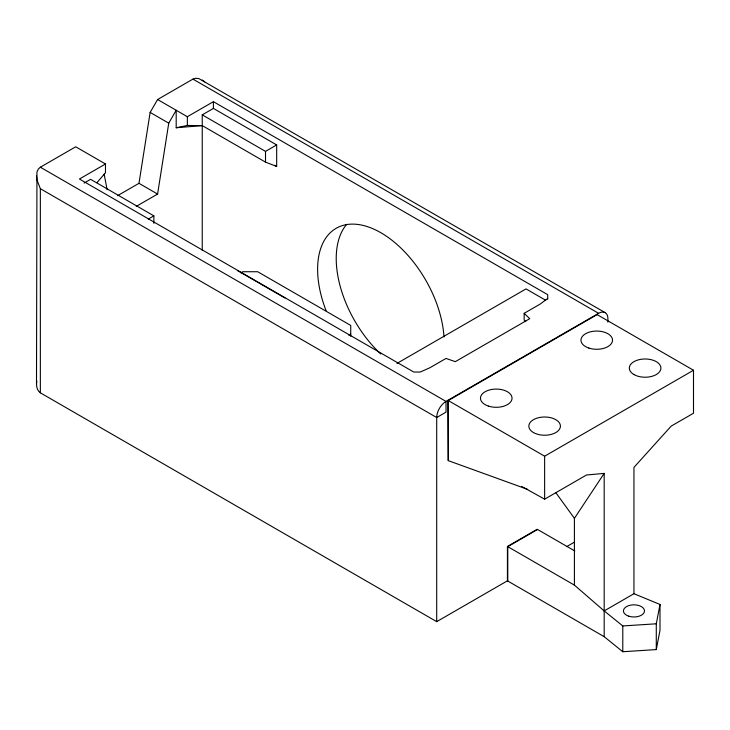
<?xml version="1.0" encoding="UTF-8"?>
<svg xmlns="http://www.w3.org/2000/svg" width="730" height="730" viewBox="0 0 730 730"><rect width="100%" height="100%" fill="white"/><g stroke="black" fill="none" stroke-linecap="round" stroke-linejoin="round"><path stroke-width="1.09" d="M507.423 580.824L507.423 546.451L574.41 585.122L604.184 610.91L633.95 593.718L660.002 604.458L660.002 630.245L656.288 649.581L622.79 651.735L604.184 636.688L507.423 580.824L436.704 621.65L40.351 392.822C36.619 390.276 36.099 385.276 36.838 381.16M36.5 384.299L36.947 172.052L38.261 169.141L40.351 167.207L75.71 146.794L105.485 163.985L105.485 172.727L96.971 182.637M117.621 195.649L138.974 183.321L150.143 112.411L157.589 99.526L192.939 79.114L195.667 78.265L198.843 78.585L605.179 312.659M136.227 206.398L157.589 194.061L168.749 123.16L176.195 110.266L176.195 127.759L202.246 125.606L265.51 162.133L276.679 166.431L276.679 144.941L213.406 108.414L202.246 114.865L202.246 250.326M656.288 649.581L656.288 623.794L660.002 604.458M574.41 585.122L574.41 518.346L604.184 473.387L586.482 475.011L544.635 499.174L521.621 486.399M547.719 298.46L540.273 304.018L524.167 313.316L524.167 320.059L525.764 321.592M105.485 163.985L79.433 179.023L413.737 372.035L420.279 372.035L429.906 367.738L446.012 358.439L455.319 361.66L529.752 318.682L524.167 313.316M157.589 99.526L187.355 116.709L213.406 101.671L547.719 294.683L547.719 299.181M84.087 183.084L90.593 179.325L153.866 215.852L153.866 223.371M148.281 219.073L153.866 215.852M202.246 114.865L265.51 151.393L276.679 144.941M240.882 272.847L242.807 271.733L257.699 271.733L350.738 325.452L350.738 336.302M348.803 335.161L350.738 334.048M396.974 363.412L526.029 288.907L545.748 300.295M607.898 322.103L607.898 318.682A13.158 7.601 -60 0 0 598.6 313.316L446.012 401.409A13.158 7.601 -60 0 0 436.704 417.524L436.704 621.65M597.113 314.603L448.247 400.551L448.247 460.63L527.699 489.401M448.247 460.63L447.873 400.332L544.635 456.204L693.5 370.256L693.5 413.226L671.171 426.119L633.95 467.392L633.95 593.718M507.423 546.451L537.189 529.259L574.793 550.967M537.563 529.469L507.788 546.661L507.788 581.043M566.653 546.624L574.51 542.089M176.195 127.759L187.355 125.46L202.246 125.606M604.184 610.91L622.79 625.948L656.288 623.794M192.939 79.114L598.6 313.316M596.739 314.393L693.5 370.256M274.717 165.299L276.679 166.431M150.143 112.411L168.749 123.16M138.974 183.321L157.589 194.061M237.597 270.638L284.992 298.004M40.351 167.207L446.012 401.409L446.012 412.149L436.704 417.524L40.351 188.696L36.947 179.918L36.5 175.72M202.246 80.035L204.802 81.897M555.758 492.558L574.41 518.346M104.125 174.105L107.127 189.727M622.79 625.948L622.79 651.735M604.184 473.387L604.184 636.688M544.635 456.204L544.635 499.174M265.51 151.393L265.51 162.133M213.406 101.671L213.406 108.414M187.355 116.709L187.355 125.46M40.351 188.696L40.351 392.822M380.75 354.004A89.471 51.657 60 0 1 346.695 224.311M326.091 310.688A89.471 51.657 60 0 1 362.308 225.232A89.471 51.657 60 0 1 443.986 336.941M488.361 406.081A15.786 9.116 0 0 0 512.04 398.188A15.786 9.116 0 0 0 488.361 390.295A15.786 9.116 0 0 0 488.361 406.081M533.466 432.562A15.786 9.116 0 0 0 559.883 428.483A15.786 9.116 0 0 0 540.547 417.314A15.786 9.116 0 0 0 533.466 432.562M633.95 374.554A15.786 9.116 0 0 0 660.367 370.466A15.786 9.116 0 0 0 641.031 359.297A15.786 9.116 0 0 0 633.95 374.554M588.845 348.064A15.786 9.116 0 0 0 612.525 340.171A15.786 9.116 0 0 0 588.845 332.278A15.786 9.116 0 0 0 588.845 348.064M628.694 616.166A10.53 6.077 0 0 0 644.481 610.91A10.53 6.077 0 0 0 628.694 605.644A10.53 6.077 0 0 0 628.694 616.166"/></g></svg>
